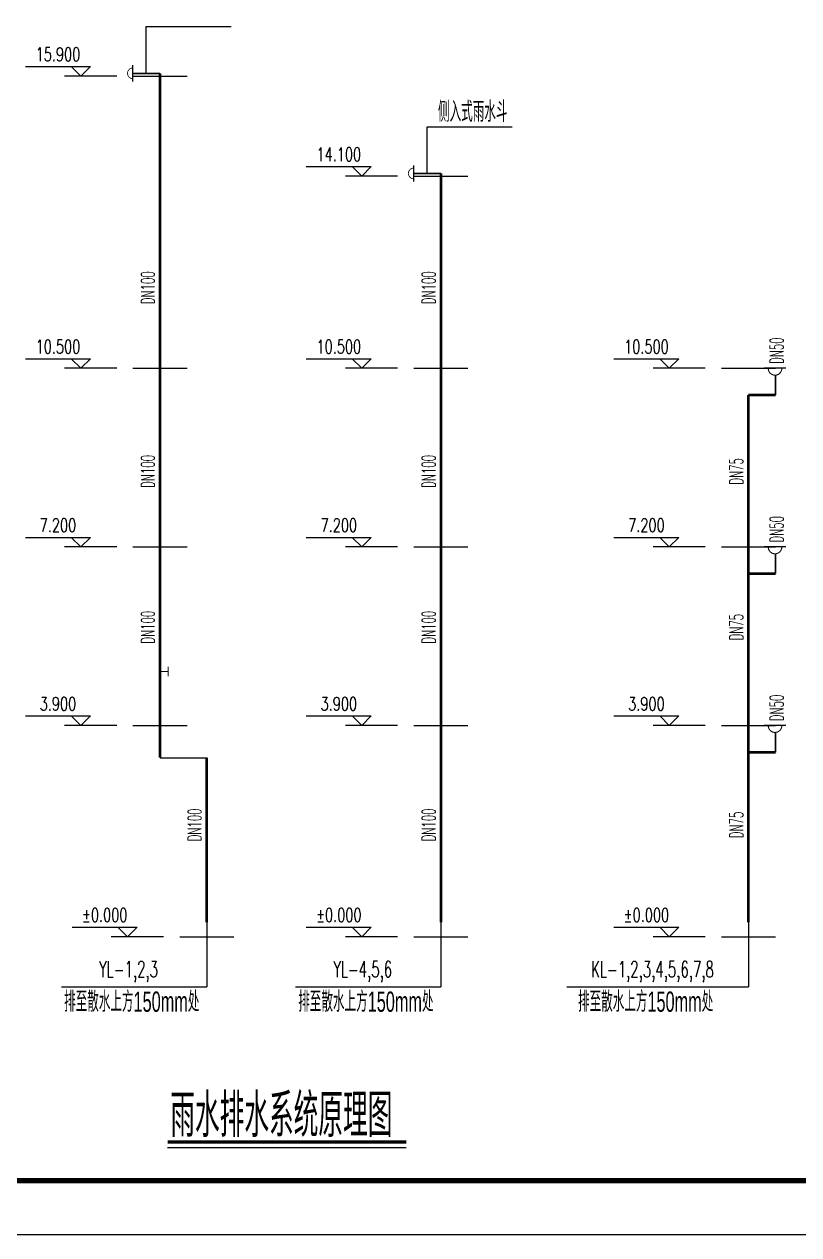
# Model space of a CAD drawing. Header units: inches. Extents: x -1293886 to -986005, y -15154 to 203628.
# Drawn here: x -1091312 to -1077001, y 64437 to 86802 of the extents above; entities that cross this region are included whole.
import ezdxf
from ezdxf.enums import TextEntityAlignment as Align

# ---------------------------------------------------------------- set-up
doc = ezdxf.new("R2010")
doc.units = ezdxf.units.IN
doc.header["$LTSCALE"] = 100
doc.header["$MEASUREMENT"] = 0
doc.linetypes.add('W_P', pattern=[7, 6, -1])
doc.layers.get('0').update_dxf_attribs({"color": 252})
doc.layers.add('nb-plugin', color=7, linetype='Continuous', true_color=0xffffff)
for name, color, linetype in [('TK', 142, 'Continuous'), ('W_DIM', 4, 'Continuous'), ('W_DIM_EV', 4, 'Continuous'), ('WP_G_LGBH', 4, 'Continuous'), ('WP_P_DN', 4, 'Continuous'), ('WP_P_PJ', 7, 'Continuous'), ('WP_P_PJ_DN', 4, 'Continuous'), ('WP_Y', 6, 'W_P'), ('WP_Y_PJ', 7, 'Continuous'), ('WZ', 6, 'Continuous')]:
    doc.layers.add(name, color=color, linetype=linetype)
doc.styles.add('CZH', font='bzxw.shx', dxfattribs={"width": 0.7, "bigfont": 'bzhz.shx'})
doc.styles.add('DIM_FONT', font='bzxw.shx', dxfattribs={"width": 0.55, "bigfont": 'bzhz.shx'})
doc.styles.add('HZ', font='SIMPLEX.SHX', dxfattribs={"width": 0.55, "bigfont": 'HZTXT.SHX'})
doc.styles.add('HZ2', font='ROMAND.SHX', dxfattribs={"width": 0.7, "bigfont": 'HZTXT.SHX'})
doc.styles.get("Standard").update_dxf_attribs({"font": 'txt.shx', "bigfont": 'bzhz.shx'})
doc.linetypes.add('YQGZS_LINE', pattern='A,2,-0.36,["Y",Standard,S=0.36,R=0,X=-0.18,Y=-0.18],-0.3', length=2.66)

# ---------------------------------------------------------------- blocks, each defined once
blk = doc.blocks.new('$PS004_1')
blk.add_line((-150, 500), (150, 500))
at = {"const_width": 15}
blk.add_lwpolyline([(-99, 500, -1), (101, 500)], format="xyb", dxfattribs=at)
at = {"const_width": 30}
blk.add_lwpolyline([(0, 500), (0, 0)], dxfattribs=at)
at = {"style": 'HZ', "flags": 1}
for tag in ['UNIT', 'WHAT', 'SPEC']:
    blk.add_attdef(tag, (0, 0), '', height=0.001, dxfattribs=at)
blk = doc.blocks.new('$BG_1')
blk.add_lwpolyline([(10.23, 1.77), (-1.77, 1.77), (0, 0), (1.77, 1.77)])
at = {"style": 'HZ', "width": 0.7}
blk.add_attdef('BG', text='', height=2.5, dxfattribs=at).set_placement((4.22, 2.77), align=Align.CENTER)
blk = doc.blocks.new('$PS001_1')
blk.add_line((-212, 500), (188, 500))
at = {"const_width": 20}
blk.add_lwpolyline([(-134, 500, 1.067664), (116, 500)], format="xyb", dxfattribs=at)
at = {"const_width": 30}
blk.add_lwpolyline([(0, 367), (0, 0)], dxfattribs=at)
at = {"style": 'HZ', "width": 0.7, "flags": 1}
for tag in ['UNIT', 'WHAT', 'SPEC']:
    blk.add_attdef(tag, (0, 0), '', height=0.001, dxfattribs=at)
blk = doc.blocks.new('nb-594-420-1-100-fcad1de8-10a4-49cb-aec2-0e0b03f73acf')
at = {"layer": 'W_DIM', "color": 7, "true_color": 0xffffff}
blk.add_lwpolyline([(0, 0), (0, 42000), (59400, 42000), (59400, 0)], close=True, dxfattribs=at)
blk = doc.blocks.new('$PS016_1')
at = {"const_width": 20}
for points in [[(0, 0), (150, 0)], [(150, 90), (150, -90)]]:
    blk.add_lwpolyline(points, dxfattribs=at)

msp = doc.modelspace()

# ---------------------------------------------------------------- linework, layer by layer
at = {"layer": 'TK'}
msp.add_lwpolyline([(-1126529.9, 64437.1), (-1126529.9, 106437.1), (-1067129.9, 106437.1), (-1067129.9, 64437.1)], close=True, dxfattribs=at)
at = {"layer": 'TK', "const_width": 100}
msp.add_lwpolyline([(-1124029.9, 65437.1), (-1124029.9, 105437.1), (-1068129.9, 105437.1), (-1068129.9, 65437.1)], close=True, dxfattribs=at)
at = {"layer": 'W_DIM'}
for p, q in [((-1089057, 85894.2), (-1089057, 86758)), ((-1089057, 86758), (-1087486.1, 86758)), ((-1089303.5, 85844.9), (-1088303.5, 85844.9)), ((-1083867.8, 84908.7), (-1082296.8, 84908.7)), ((-1083867.8, 84044.9), (-1083867.8, 84908.7)), ((-1084114.2, 83995.6), (-1083114.2, 83995.6)), ((-1089303.5, 80444.9), (-1088303.5, 80444.9)), ((-1084114.2, 80444.9), (-1083114.2, 80444.9)), ((-1078431.3, 80444.9), (-1077431.3, 80444.9)), ((-1089303.5, 77144.9), (-1088303.5, 77144.9)), ((-1084114.2, 77144.9), (-1083114.2, 77144.9)), ((-1078431.3, 77144.9), (-1077431.3, 77144.9)), ((-1089303.5, 73844.9), (-1088303.5, 73844.9)), ((-1084114.2, 73844.9), (-1083114.2, 73844.9)), ((-1078431.3, 73844.9), (-1077431.3, 73844.9)), ((-1088440, 69944.9), (-1087440, 69944.9)), ((-1084114.2, 69944.9), (-1083114.2, 69944.9)), ((-1078431.3, 69944.9), (-1077431.3, 69944.9))]:
    msp.add_line(p, q, dxfattribs=at)
at = {"layer": 'W_DIM_EV'}
for p, q in [((-1089603.5, 85844.9), (-1090566.6, 85844.9)), ((-1084414.2, 83995.6), (-1085377.4, 83995.6)), ((-1089603.5, 80444.9), (-1090566.6, 80444.9)), ((-1084414.2, 80444.9), (-1085377.4, 80444.9)), ((-1078731.3, 80444.9), (-1079694.4, 80444.9)), ((-1089603.5, 77144.9), (-1090566.6, 77144.9)), ((-1084414.2, 77144.9), (-1085377.4, 77144.9)), ((-1078731.3, 77144.9), (-1079694.4, 77144.9)), ((-1089603.5, 73844.9), (-1090566.6, 73844.9)), ((-1084414.2, 73844.9), (-1085377.4, 73844.9)), ((-1078731.3, 73844.9), (-1079694.4, 73844.9)), ((-1088740, 69944.9), (-1089703.1, 69944.9)), ((-1084414.2, 69944.9), (-1085377.4, 69944.9)), ((-1078731.3, 69944.9), (-1079694.4, 69944.9))]:
    msp.add_line(p, q, dxfattribs=at)
at = {"layer": 'WP_G_LGBH'}
for p, q in [((-1087940, 70209.9), (-1087940, 69018.7)), ((-1083614.2, 70209.9), (-1083614.2, 69018.7)), ((-1077931.3, 70209.9), (-1077931.3, 69018.7)), ((-1090626.2, 69018.7), (-1087940, 69018.7)), ((-1086300.5, 69018.7), (-1083614.2, 69018.7)), ((-1081285.3, 69018.7), (-1077931.3, 69018.7))]:
    msp.add_line(p, q, dxfattribs=at)
at = {"layer": 'WP_Y', "linetype": 'YQGZS_LINE', "ltscale": 2.5}
msp.add_line((-1088803.5, 73249.4), (-1087940, 73249.4), dxfattribs=at)
at = {"layer": 'WP_Y', "linetype": 'YQGZS_LINE', "ltscale": 2.5, "const_width": 50}
for points in [[(-1088803.5, 85894.2), (-1088803.5, 74844.9)], [(-1083614.2, 84044.9), (-1083614.2, 70209.9)], [(-1077431.3, 79951.7), (-1077931.3, 79951.7)], [(-1077931.3, 79951.7), (-1077931.3, 76651.7)], [(-1077431.3, 76651.7), (-1077931.3, 76651.7)], [(-1077931.3, 76651.7), (-1077931.3, 73351.7)], [(-1088803.5, 74844.9), (-1088803.5, 73249.4)], [(-1077931.3, 73351.7), (-1077931.3, 70209.9)], [(-1077431.3, 73351.7), (-1077931.3, 73351.7)], [(-1087940, 73249.4), (-1087940, 70209.9)]]:
    msp.add_lwpolyline(points, dxfattribs=at)
at = {"layer": 'WZ'}
msp.add_line((-1088663.9, 66050.2), (-1084255.1, 66050.2), dxfattribs=at)
at = {"layer": 'WZ', "const_width": 60}
msp.add_lwpolyline([(-1088663.9, 66150.2), (-1084255.1, 66150.2)], dxfattribs=at)

# ---------------------------------------------------------------- block references
at = {"layer": 'nb-plugin'}
msp.add_blockref('nb-594-420-1-100-fcad1de8-10a4-49cb-aec2-0e0b03f73acf', (-1126529.9, 64437.1), dxfattribs=at)
at = {"layer": 'W_DIM_EV'}
ref = msp.add_blockref('$BG_1', (-1090266.6, 85844.9), dxfattribs=dict(at, xscale=-100, yscale=100, zscale=100))
ref.add_attrib('BG', '15.900', dxfattribs={"layer": '0', "height": 250, "style": 'HZ', "width": 0.7}).set_placement((-1090688.8, 86121.7), align=Align.CENTER)
ref = msp.add_blockref('$BG_1', (-1085077.4, 83995.6), dxfattribs=dict(at, xscale=-100, yscale=100, zscale=100))
ref.add_attrib('BG', '14.100', dxfattribs={"layer": '0', "height": 250, "style": 'HZ', "width": 0.7}).set_placement((-1085499.5, 84272.4), align=Align.CENTER)
ref = msp.add_blockref('$BG_1', (-1090266.6, 80444.9), dxfattribs=dict(at, xscale=-100, yscale=100, zscale=100))
ref.add_attrib('BG', '10.500', dxfattribs={"layer": '0', "height": 250, "style": 'HZ', "width": 0.7}).set_placement((-1090688.8, 80721.7), align=Align.CENTER)
ref = msp.add_blockref('$BG_1', (-1085077.4, 80444.9), dxfattribs=dict(at, xscale=-100, yscale=100, zscale=100))
ref.add_attrib('BG', '10.500', dxfattribs={"layer": '0', "height": 250, "style": 'HZ', "width": 0.7}).set_placement((-1085499.5, 80721.7), align=Align.CENTER)
ref = msp.add_blockref('$BG_1', (-1079394.4, 80444.9), dxfattribs=dict(at, xscale=-100, yscale=100, zscale=100))
ref.add_attrib('BG', '10.500', dxfattribs={"layer": '0', "height": 250, "style": 'HZ', "width": 0.7}).set_placement((-1079816.6, 80721.7), align=Align.CENTER)
ref = msp.add_blockref('$BG_1', (-1090266.6, 77144.9), dxfattribs=dict(at, xscale=-100, yscale=100, zscale=100))
ref.add_attrib('BG', '7.200', dxfattribs={"layer": '0', "height": 250, "style": 'HZ', "width": 0.7}).set_placement((-1090688.8, 77421.7), align=Align.CENTER)
ref = msp.add_blockref('$BG_1', (-1085077.4, 77144.9), dxfattribs=dict(at, xscale=-100, yscale=100, zscale=100))
ref.add_attrib('BG', '7.200', dxfattribs={"layer": '0', "height": 250, "style": 'HZ', "width": 0.7}).set_placement((-1085499.5, 77421.7), align=Align.CENTER)
ref = msp.add_blockref('$BG_1', (-1079394.4, 77144.9), dxfattribs=dict(at, xscale=-100, yscale=100, zscale=100))
ref.add_attrib('BG', '7.200', dxfattribs={"layer": '0', "height": 250, "style": 'HZ', "width": 0.7}).set_placement((-1079816.6, 77421.7), align=Align.CENTER)
ref = msp.add_blockref('$BG_1', (-1090266.6, 73844.9), dxfattribs=dict(at, xscale=-100, yscale=100, zscale=100))
ref.add_attrib('BG', '3.900', dxfattribs={"layer": '0', "height": 250, "style": 'HZ', "width": 0.7}).set_placement((-1090688.8, 74121.7), align=Align.CENTER)
ref = msp.add_blockref('$BG_1', (-1085077.4, 73844.9), dxfattribs=dict(at, xscale=-100, yscale=100, zscale=100))
ref.add_attrib('BG', '3.900', dxfattribs={"layer": '0', "height": 250, "style": 'HZ', "width": 0.7}).set_placement((-1085499.5, 74121.7), align=Align.CENTER)
ref = msp.add_blockref('$BG_1', (-1079394.4, 73844.9), dxfattribs=dict(at, xscale=-100, yscale=100, zscale=100))
ref.add_attrib('BG', '3.900', dxfattribs={"layer": '0', "height": 250, "style": 'HZ', "width": 0.7}).set_placement((-1079816.6, 74121.7), align=Align.CENTER)
ref = msp.add_blockref('$BG_1', (-1089403.1, 69944.9), dxfattribs=dict(at, xscale=-100, yscale=100, zscale=100))
ref.add_attrib('BG', '%%P0.000', dxfattribs={"layer": '0', "height": 250, "style": 'HZ', "width": 0.7}).set_placement((-1089825.3, 70221.7), align=Align.CENTER)
ref = msp.add_blockref('$BG_1', (-1085077.4, 69944.9), dxfattribs=dict(at, xscale=-100, yscale=100, zscale=100))
ref.add_attrib('BG', '%%P0.000', dxfattribs={"layer": '0', "height": 250, "style": 'HZ', "width": 0.7}).set_placement((-1085499.5, 70221.7), align=Align.CENTER)
ref = msp.add_blockref('$BG_1', (-1079394.4, 69944.9), dxfattribs=dict(at, xscale=-100, yscale=100, zscale=100))
ref.add_attrib('BG', '%%P0.000', dxfattribs={"layer": '0', "height": 250, "style": 'HZ', "width": 0.7}).set_placement((-1079816.6, 70221.7), align=Align.CENTER)
at = {"layer": 'WP_P_PJ'}
for name, p in [('$PS001_1', (-1077431.3, 79951.7)), ('$PS001_1', (-1077431.3, 76651.7)), ('$PS016_1', (-1088803.5, 74844.9)), ('$PS001_1', (-1077431.3, 73351.7))]:
    msp.add_blockref(name, p, dxfattribs=at)
at = {"layer": 'WP_Y_PJ', "rotation": 90}
for p in [(-1088803.5, 85894.2), (-1083614.2, 84044.9)]:
    msp.add_blockref('$PS004_1', p, dxfattribs=at)

# ---------------------------------------------------------------- texts
at = {"layer": 'W_DIM', "style": 'DIM_FONT', "width": 0.6}
msp.add_text('侧入式雨水斗', height=375, dxfattribs=at).set_placement((-1083666.3, 84998.5))
at = {"layer": 'WP_G_LGBH', "style": 'HZ2', "width": 0.6}
for s, p in [('YL-1,2,3', (-1089384.5, 69193.8)), ('YL-4,5,6', (-1085058.7, 69193.8)), ('KL-1,2,3,4,5,6,7,8', (-1079705.4, 69193.8))]:
    msp.add_text(s, height=300, dxfattribs=at).set_placement(p, align=Align.CENTER)
at = {"layer": 'WP_G_LGBH', "style": 'CZH', "width": 0.6}
for p in [(-1090574.8, 68556.3), (-1086249.1, 68556.3), (-1081080.6, 68556.3)]:
    msp.add_text('排至散水上方150mm处', height=375, dxfattribs=at).set_placement(p)
at = {"layer": 'WP_P_DN', "style": 'HZ', "width": 0.55}
for s, p in [('DN100', (-1089028.5, 81933.5)), ('DN100', (-1083839.2, 81933.5)), ('DN100', (-1089028.5, 78541)), ('DN100', (-1083839.2, 78541)), ('DN75', (-1078156.3, 78541)), ('DN100', (-1089028.5, 75662.6)), ('DN100', (-1083839.2, 75662.6)), ('DN75', (-1078156.3, 75662.6)), ('DN100', (-1088165, 72009.3)), ('DN100', (-1083839.2, 72009.3)), ('DN75', (-1078156.3, 72009.3))]:
    msp.add_text(s, height=250, rotation=90, dxfattribs=at).set_placement(p, align=Align.MIDDLE)
at = {"layer": 'WP_P_PJ_DN', "style": 'HZ', "width": 0.55}
for p in [(-1077411.2, 80771.2), (-1077411.2, 77471.2), (-1077411.2, 74171.2)]:
    msp.add_text('DN50', height=250, rotation=90, dxfattribs=at).set_placement(p, align=Align.MIDDLE)
at = {"layer": 'WZ', "style": 'DIM_FONT', "width": 0.6}
msp.add_text('雨水排水系统原理图', height=800, dxfattribs=at).set_placement((-1088613.5, 66243.1))

doc.saveas('drawing.dxf')
